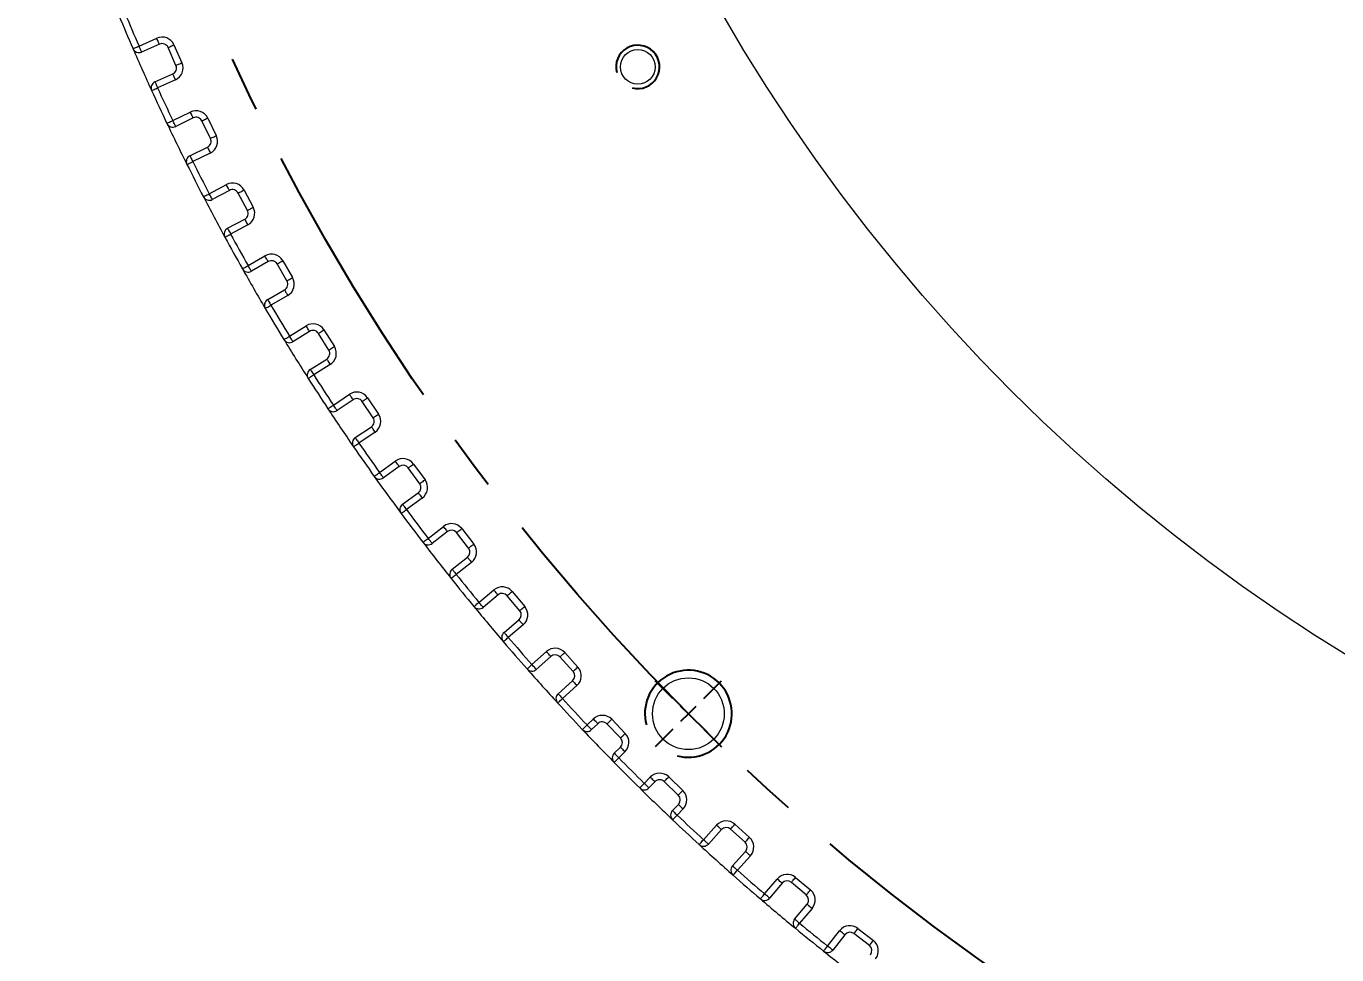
# Model space of a CAD drawing. Header units: millimetres. Extents: x 37 to 851, y 144 to 480.
# Drawn here: x 599 to 659.3, y 234.9 to 277.6 of the extents above; entities that cross this region are included whole.
import ezdxf

# ---------------------------------------------------------------- set-up
doc = ezdxf.new("R2010")
doc.units = ezdxf.units.MM
doc.linetypes.add('CENTERX2', pattern=[20.32, 12.7, -2.54, 2.54, -2.54])
doc.layers.add('FORMAT', color=7, linetype='Continuous')
doc.styles.add('SLDTEXTSTYLE0', font='TXT', dxfattribs={"width": 0.7, "bigfont": 'bigfont'})
doc.dimstyles.new('SLDDIMSTYLE4', dxfattribs={"dimtxt": 3.031684, "dimasz": 3.302, "dimexe": 0, "dimexo": 0.0625, "dimgap": 0.757921, "dimtad": 1, "dimdec": 1, "dimrnd": 1e-09, "dimzin": 12, "dimdsep": 46, "dimtxsty": 'SLDTEXTSTYLE0', "dimblk1": 'NONE', "dimblk2": 'OPEN30', "dimsah": 1, "dimcen": 0, "dimadec": 0, "dimazin": 3, "dimtfac": 1, "dimtdec": 1, "dimtmove": 0, "dimatfit": 3, "dimldrblk": 'NONE', "dimfxl": 1, "dimfrac": 2, "dimtolj": 1, "dimtzin": 12, "dimarcsym": 0})

# ---------------------------------------------------------------- blocks, each defined once
blk = doc.blocks.new('_OPEN30')
at = {"color": 0, "linetype": 'ByBlock', "lineweight": -2}
for p, q in [((-1, 0.267949), (0, 0)), ((0, 0), (-1, -0.267949)), ((0, 0), (-1, 0))]:
    blk.add_line(p, q, dxfattribs=at)
blk = doc.blocks.new('*D12')
at = {"layer": 'FORMAT'}
for q in [(601.281, 401.808), (783.884, 254.165)]:
    blk.add_line((622.14, 384.943), q, dxfattribs=at)
at = {"layer": 'FORMAT', "xscale": 3.302, "yscale": 3.302, "rotation": 321.0429598271}
blk.add_blockref('_OPEN30', (622.14, 384.943, 0.1), dxfattribs=at)
at = {"layer": 'FORMAT', "char_height": 2.6458, "attachment_point": 1, "rotation": 321.04296, "style": 'SLDTEXTSTYLE0'}
for s, insert in [('%%c', (603.425, 404.46, 0.1)), ('208', (606.031, 402.353, 0.1))]:
    blk.add_mtext(s, dxfattribs=dict(at, insert=insert))
blk = doc.blocks.new('_NONE')
blk = doc.blocks.new('SW_CENTERMARKSYMBOL_4')
at = {"layer": 'FORMAT', "color": 0}
for p, q in [((-0.707, 0.707), (-1.52, 1.52)), ((0.707, 0.707), (1.52, 1.52)), ((0, 0), (-0.354, 0.354)), ((0, 0), (-0.354, -0.354)), ((0, 0), (0.354, 0.354)), ((0, 0), (0.354, -0.354)), ((-0.707, -0.707), (-1.52, -1.52)), ((0.707, -0.707), (1.52, -1.52))]:
    blk.add_line(p, q, dxfattribs=at)

msp = doc.modelspace()

# ---------------------------------------------------------------- linework, layer by layer
at = {"color": 7, "linetype": 'Continuous', "lineweight": 15}
for p, q in [((604.20099, 276.70964), (605.01851, 277.07362)), ((605.14054, 276.79956), (604.32302, 276.43558)), ((605.81069, 276.76953), (606.17675, 275.94734)), ((605.90268, 275.82532), (605.53662, 276.64751)), ((604.93313, 275.06526), (605.75064, 275.42924)), ((605.87266, 275.15518), (605.05514, 274.79119)), ((605.75643, 273.28727), (606.56075, 273.67957)), ((606.69226, 273.40993), (605.88795, 273.01764)), ((607.48794, 272.46289), (607.09341, 273.2718)), ((607.36304, 273.40331), (607.75758, 272.5944)), ((606.5455, 271.66945), (607.34982, 272.06174)), ((607.48133, 271.7921), (606.67701, 271.39981)), ((607.43036, 269.92128), (608.22049, 270.3414)), ((608.36133, 270.07652), (607.5712, 269.6564)), ((609.18958, 269.15782), (608.76706, 269.95248)), ((609.03194, 270.09332), (609.45447, 269.29866)), ((608.27541, 268.33197), (609.06554, 268.7521)), ((609.20638, 268.48721), (608.41625, 268.06709)), ((609.22074, 266.61576), (609.99573, 267.0632)), ((610.14573, 266.80339), (609.37074, 266.35595)), ((611.00554, 265.91416), (610.55554, 266.69358)), ((610.81534, 266.84358), (611.26534, 266.06416)), ((610.12073, 265.05691), (610.89573, 265.50435)), ((611.04573, 265.24454), (610.27074, 264.7971)), ((611.12539, 263.37473), (611.88429, 263.84895)), ((612.04327, 263.59453), (611.28437, 263.12032)), ((612.93358, 262.73585), (612.45666, 263.49909)), ((612.71107, 263.65807), (613.188, 262.89482)), ((612.07924, 261.84824), (612.83815, 262.32246)), ((612.99712, 262.06804), (612.23822, 261.59383)), ((613.14198, 260.20215), (613.88387, 260.70256)), ((614.71681, 260.54065), (615.22009, 259.79452)), ((614.05163, 260.45385), (613.30975, 259.95344)), ((614.97138, 259.62676), (614.4681, 260.37289)), ((614.14853, 258.70988), (614.89042, 259.21029)), ((615.05818, 258.96158), (614.31629, 258.46117)), ((615.26808, 257.10187), (615.99205, 257.62787)), ((616.83013, 257.49513), (617.35914, 256.76702)), ((616.16839, 257.38517), (615.44441, 256.85917)), ((617.11643, 256.59068), (616.58743, 257.3188)), ((616.32609, 255.64564), (617.05006, 256.17164)), ((617.2264, 255.92894), (616.50242, 255.40294)), ((617.50107, 254.07769), (618.20625, 254.62864)), ((619.04845, 254.52523), (619.60254, 253.81602)), ((618.39095, 254.39223), (617.68577, 253.84129)), ((619.36614, 253.63132), (618.81205, 254.34053)), ((618.60926, 252.65927), (619.31444, 253.21022)), ((619.49914, 252.97381), (618.79396, 252.42287)), ((619.83825, 251.13328), (620.52376, 251.7085)), ((620.71661, 251.47869), (620.03109, 250.90347)), ((621.71776, 250.75227), (621.13926, 251.44171)), ((621.36907, 251.63455), (621.94758, 250.94511)), ((620.99527, 249.7544), (621.68079, 250.32962)), ((621.87362, 250.0998), (621.1881, 249.52459)), ((622.27676, 248.27223), (622.94179, 248.87102)), ((623.14252, 248.64808), (622.4775, 248.04929)), ((624.16842, 247.95705), (623.56621, 248.62588)), ((623.78915, 248.82661), (624.39137, 248.15779)), ((623.4812, 246.93457), (624.14622, 247.53336)), ((624.34696, 247.31042), (623.68193, 246.71163)), ((624.81364, 245.49803), (625.09769, 245.77234)), ((625.30609, 245.55653), (625.02203, 245.28222)), ((626.35548, 244.90172), (625.73029, 245.54913)), ((625.94609, 245.75752), (626.57128, 245.11012)), ((626.06402, 244.20321), (626.34808, 244.47752)), ((626.55647, 244.26172), (626.27242, 243.98741)), ((627.44579, 242.81405), (627.72009, 243.0981)), ((628.56849, 243.11291), (629.21589, 242.48772)), ((627.93589, 242.88971), (627.66158, 242.60565)), ((629.0075, 242.27192), (628.36009, 242.89711)), ((628.74059, 241.56366), (629.0149, 241.84772)), ((629.23071, 241.63932), (628.9564, 241.35527)), ((630.17, 240.22356), (630.76879, 240.88859)), ((630.99173, 240.68785), (630.39294, 240.02283)), ((632.08425, 240.10784), (631.41542, 240.71005)), ((631.61616, 240.933), (632.28498, 240.33078)), ((631.50766, 239.01913), (632.10645, 239.68415)), ((632.3294, 239.48342), (631.7306, 238.81839)), ((632.98296, 237.72973), (633.55817, 238.41525)), ((633.78799, 238.22242), (633.21277, 237.5369)), ((634.90008, 237.68089), (634.21064, 238.25939)), ((634.40348, 238.48921), (635.09292, 237.9107)), ((634.36184, 236.57272), (634.93706, 237.25824)), ((635.16687, 237.06539), (634.59165, 236.37988)), ((635.88124, 235.33559), (636.43218, 236.04077)), ((636.66859, 235.85607), (636.11764, 235.15089)), ((637.7989, 235.35367), (637.08969, 235.90777)), ((637.27439, 236.14417), (637.9836, 235.59008))]:
    msp.add_line(p, q, dxfattribs=at)
at = {"color": 7, "linetype": 'Continuous', "lineweight": 15, "flags": 128}
for points in [[(605.14054, 276.79956), (605.13819, 276.80482), (605.13124, 276.82042), (605.11997, 276.84575), (605.10479, 276.87983), (605.0863, 276.92136), (605.06521, 276.96874), (605.04231, 277.02015), (605.01851, 277.07362)], [(605.53662, 276.64751), (605.54188, 276.64986), (605.55748, 276.6568), (605.58281, 276.66808), (605.61689, 276.68325), (605.65842, 276.70174), (605.7058, 276.72284), (605.75721, 276.74573), (605.81069, 276.76953)], [(603.92576, 276.59029), (603.93105, 276.59259), (603.94671, 276.59938), (603.97214, 276.61041), (604.00637, 276.62525), (604.04808, 276.64334), (604.09567, 276.66397), (604.1473, 276.68636), (604.20099, 276.70964)], [(604.32302, 276.43558), (604.32067, 276.44084), (604.31373, 276.45644), (604.30246, 276.48176), (604.28728, 276.51584), (604.26879, 276.55738), (604.24769, 276.60476), (604.2248, 276.65617), (604.20099, 276.70964)], [(605.90268, 275.82532), (605.90794, 275.82767), (605.92355, 275.83461), (605.94887, 275.84589), (605.98295, 275.86106), (606.02449, 275.87955), (606.07187, 275.90065), (606.12327, 275.92354), (606.17675, 275.94734)], [(604.93313, 275.06526), (604.93547, 275.05999), (604.94241, 275.0444), (604.95369, 275.01907), (604.96887, 274.98499), (604.98735, 274.94346), (605.00845, 274.89607), (605.03134, 274.84466), (605.05514, 274.79119)], [(605.75064, 275.42924), (605.75298, 275.42397), (605.75992, 275.40838), (605.7712, 275.38305), (605.78638, 275.34896), (605.80487, 275.30744), (605.82597, 275.26005), (605.84885, 275.20864), (605.87266, 275.15518)], [(604.78228, 274.66651), (604.78753, 274.6689), (604.80305, 274.676), (604.82827, 274.68752), (604.8622, 274.70303), (604.90355, 274.72192), (604.95072, 274.74348), (605.00191, 274.76687), (605.05514, 274.79119)], [(605.48553, 273.1584), (605.49073, 273.16087), (605.50615, 273.16821), (605.53118, 273.18012), (605.56488, 273.19615), (605.60593, 273.21568), (605.65276, 273.23796), (605.70358, 273.26213), (605.75643, 273.28727)], [(605.88795, 273.01764), (605.88541, 273.02282), (605.87793, 273.03816), (605.86578, 273.06308), (605.84943, 273.09661), (605.8295, 273.13747), (605.80676, 273.18409), (605.78209, 273.23467), (605.75643, 273.28727)], [(606.69226, 273.40993), (606.68973, 273.41511), (606.68225, 273.43045), (606.67009, 273.45537), (606.65374, 273.4889), (606.63381, 273.52976), (606.61107, 273.57638), (606.5864, 273.62696), (606.56075, 273.67957)], [(607.09341, 273.2718), (607.09859, 273.27433), (607.11393, 273.28181), (607.13885, 273.29396), (607.17238, 273.31032), (607.21324, 273.33025), (607.25986, 273.35298), (607.31044, 273.37766), (607.36304, 273.40331)], [(607.48794, 272.46289), (607.49312, 272.46541), (607.50846, 272.4729), (607.53339, 272.48505), (607.56692, 272.50141), (607.60778, 272.52134), (607.65439, 272.54407), (607.70497, 272.56874), (607.75758, 272.5944)], [(607.34982, 272.06174), (607.35234, 272.05656), (607.35982, 272.04121), (607.37198, 272.01629), (607.38833, 271.98276), (607.40826, 271.9419), (607.431, 271.89529), (607.45567, 271.8447), (607.48133, 271.7921)], [(606.40867, 271.26567), (606.41382, 271.26825), (606.4291, 271.27589), (606.45389, 271.28828), (606.48726, 271.30496), (606.52793, 271.32529), (606.57432, 271.34848), (606.62466, 271.37364), (606.67701, 271.39981)], [(606.5455, 271.66945), (606.54802, 271.66427), (606.55551, 271.64892), (606.56766, 271.624), (606.58402, 271.59047), (606.60395, 271.54961), (606.62669, 271.50299), (606.65136, 271.45241), (606.67701, 271.39981)], [(608.36133, 270.07652), (608.35863, 270.08161), (608.35061, 270.09668), (608.3376, 270.12116), (608.32009, 270.1541), (608.29874, 270.19424), (608.27439, 270.24003), (608.24797, 270.28973), (608.22049, 270.3414)], [(607.16411, 269.78303), (607.16923, 269.78569), (607.18438, 269.79355), (607.20899, 269.80633), (607.2421, 269.82352), (607.28244, 269.84447), (607.32847, 269.86837), (607.37842, 269.89431), (607.43036, 269.92128)], [(607.5712, 269.6564), (607.56849, 269.66149), (607.56048, 269.67656), (607.54747, 269.70104), (607.52995, 269.73398), (607.50861, 269.77412), (607.48426, 269.81992), (607.45784, 269.8696), (607.43036, 269.92128)], [(608.76706, 269.95248), (608.77215, 269.95518), (608.78722, 269.9632), (608.8117, 269.97621), (608.84464, 269.99373), (608.88478, 270.01507), (608.93058, 270.03942), (608.98027, 270.06584), (609.03194, 270.09332)], [(609.18958, 269.15782), (609.19467, 269.16053), (609.20974, 269.16854), (609.23423, 269.18156), (609.26717, 269.19907), (609.30731, 269.22042), (609.3531, 269.24477), (609.4028, 269.27119), (609.45447, 269.29866)], [(608.27541, 268.33197), (608.27812, 268.32689), (608.28613, 268.31181), (608.29914, 268.28733), (608.31666, 268.25439), (608.338, 268.21425), (608.36235, 268.16846), (608.38877, 268.11877), (608.41625, 268.06709)], [(609.06554, 268.7521), (609.06825, 268.74701), (609.07626, 268.73193), (609.08928, 268.70745), (609.10679, 268.67451), (609.12814, 268.63437), (609.15249, 268.58858), (609.17891, 268.53889), (609.20638, 268.48721)], [(608.15275, 267.92368), (608.15781, 267.92643), (608.17281, 267.93459), (608.19716, 267.94784), (608.22993, 267.96568), (608.26986, 267.98741), (608.31541, 268.01221), (608.36484, 268.03911), (608.41625, 268.06709)], [(608.95948, 266.4683), (608.9645, 266.47113), (608.97936, 266.47952), (609.00351, 266.49315), (609.036, 266.51148), (609.07559, 266.53383), (609.12076, 266.55932), (609.16977, 266.58699), (609.22074, 266.61576)], [(609.37074, 266.35595), (609.36785, 266.36094), (609.35932, 266.37572), (609.34546, 266.39973), (609.3268, 266.43204), (609.30408, 266.47142), (609.27814, 266.51633), (609.25, 266.56507), (609.22074, 266.61576)], [(610.14573, 266.80339), (610.14285, 266.80838), (610.13431, 266.82316), (610.12045, 266.84717), (610.10179, 266.87948), (610.07906, 266.91886), (610.05313, 266.96377), (610.02499, 267.01251), (609.99573, 267.0632)], [(610.55554, 266.69358), (610.56053, 266.69646), (610.57531, 266.705), (610.59932, 266.71886), (610.63163, 266.73752), (610.671, 266.76024), (610.71592, 266.78618), (610.76466, 266.81432), (610.81534, 266.84358)], [(611.00554, 265.91416), (611.01053, 265.91704), (611.02531, 265.92558), (611.04932, 265.93944), (611.08163, 265.95809), (611.121, 265.98082), (611.16592, 266.00676), (611.21466, 266.0349), (611.26534, 266.06416)], [(610.89573, 265.50435), (610.89861, 265.49936), (610.90714, 265.48457), (610.92101, 265.46057), (610.93966, 265.42826), (610.96239, 265.38888), (610.98832, 265.34397), (611.01647, 265.29523), (611.04573, 265.24454)], [(610.0124, 264.64458), (610.01737, 264.64751), (610.03207, 264.65619), (610.05594, 264.67028), (610.08807, 264.68925), (610.12722, 264.71236), (610.17188, 264.73873), (610.22034, 264.76735), (610.27074, 264.7971)], [(610.12073, 265.05691), (610.12362, 265.05192), (610.13216, 265.03713), (610.14601, 265.01312), (610.16467, 264.98082), (610.1874, 264.94145), (610.21334, 264.89653), (610.24147, 264.84779), (610.27074, 264.7971)], [(612.04327, 263.59453), (612.04021, 263.59942), (612.03116, 263.61389), (612.01647, 263.6374), (611.9967, 263.66904), (611.97261, 263.7076), (611.94513, 263.75158), (611.9153, 263.79931), (611.88429, 263.84895)], [(612.45666, 263.49909), (612.46154, 263.50215), (612.47602, 263.51119), (612.49953, 263.52588), (612.53117, 263.54565), (612.56973, 263.56974), (612.61371, 263.59723), (612.66143, 263.62705), (612.71107, 263.65807)], [(610.86944, 263.21824), (610.87435, 263.22125), (610.88892, 263.23015), (610.91257, 263.24461), (610.9444, 263.26407), (610.98318, 263.28779), (611.02744, 263.31484), (611.07545, 263.3442), (611.12539, 263.37473)], [(611.28437, 263.12032), (611.28131, 263.1252), (611.27226, 263.13968), (611.25757, 263.16319), (611.2378, 263.19483), (611.21371, 263.23338), (611.18623, 263.27737), (611.1564, 263.32509), (611.12539, 263.37473)], [(612.93358, 262.73585), (612.93847, 262.7389), (612.95295, 262.74795), (612.97646, 262.76264), (613.0081, 262.78241), (613.04665, 262.8065), (613.09064, 262.83399), (613.13836, 262.86381), (613.188, 262.89482)], [(612.83815, 262.32246), (612.8412, 262.31757), (612.85025, 262.30309), (612.86494, 262.27958), (612.88471, 262.24794), (612.9088, 262.20939), (612.93628, 262.1654), (612.9661, 262.11768), (612.99712, 262.06804)], [(612.07924, 261.84824), (612.08229, 261.84335), (612.09135, 261.82888), (612.10603, 261.80537), (612.1258, 261.77373), (612.14989, 261.73517), (612.17738, 261.69119), (612.2072, 261.64346), (612.23822, 261.59383)], [(611.98536, 261.43238), (611.99023, 261.43548), (612.00461, 261.44467), (612.02798, 261.45959), (612.05942, 261.47966), (612.09774, 261.50413), (612.14146, 261.53205), (612.18889, 261.56233), (612.23822, 261.59383)], [(614.05163, 260.45385), (614.04841, 260.45863), (614.03886, 260.47278), (614.02336, 260.49576), (614.0025, 260.52669), (613.97708, 260.56438), (613.94808, 260.60738), (613.9166, 260.65404), (613.88387, 260.70256)], [(614.4681, 260.37289), (614.47288, 260.37612), (614.48704, 260.38566), (614.51002, 260.40117), (614.54095, 260.42203), (614.57864, 260.44745), (614.62164, 260.47645), (614.66829, 260.50792), (614.71681, 260.54065)], [(612.89165, 260.03682), (612.89646, 260.04), (612.91071, 260.04941), (612.93384, 260.06468), (612.96497, 260.08524), (613.00291, 260.1103), (613.04619, 260.13888), (613.09315, 260.16989), (613.14198, 260.20215)], [(613.30975, 259.95344), (613.30652, 259.95821), (613.29698, 259.97237), (613.28147, 259.99535), (613.26061, 260.02628), (613.23519, 260.06397), (613.20618, 260.10697), (613.17471, 260.15362), (613.14198, 260.20215)], [(614.97138, 259.62676), (614.97616, 259.62998), (614.99031, 259.63953), (615.01329, 259.65503), (615.04422, 259.67589), (615.08191, 259.70132), (615.12491, 259.73032), (615.17156, 259.76179), (615.22009, 259.79452)], [(614.14853, 258.70988), (614.15176, 258.7051), (614.1613, 258.69095), (614.17681, 258.66796), (614.19767, 258.63703), (614.22309, 258.59934), (614.25209, 258.55634), (614.28356, 258.50969), (614.31629, 258.46117)], [(614.89042, 259.21029), (614.89364, 259.20551), (614.90319, 259.19136), (614.91869, 259.16838), (614.93956, 259.13744), (614.96498, 259.09976), (614.99398, 259.05676), (615.02545, 259.0101), (615.05818, 258.96158)], [(614.06923, 258.29099), (614.07398, 258.29426), (614.08803, 258.30395), (614.11086, 258.31967), (614.14159, 258.34084), (614.17903, 258.36662), (614.22174, 258.39604), (614.26809, 258.42797), (614.31629, 258.46117)], [(616.16839, 257.38517), (616.165, 257.38983), (616.15497, 257.40364), (616.13867, 257.42607), (616.11674, 257.45625), (616.09002, 257.49303), (616.05953, 257.535), (616.02645, 257.58052), (615.99205, 257.62787)], [(616.58743, 257.3188), (616.59209, 257.32219), (616.60591, 257.33222), (616.62833, 257.34851), (616.65851, 257.37045), (616.69529, 257.39717), (616.73725, 257.42765), (616.78278, 257.46073), (616.83013, 257.49513)], [(615.02366, 256.92791), (615.02836, 256.93126), (615.04227, 256.94116), (615.06486, 256.95723), (615.09525, 256.97887), (615.13229, 257.00523), (615.17454, 257.0353), (615.2204, 257.06794), (615.26808, 257.10187)], [(615.44441, 256.85917), (615.44102, 256.86384), (615.43099, 256.87764), (615.41469, 256.90008), (615.39277, 256.93026), (615.36605, 256.96703), (615.33556, 257.009), (615.30248, 257.05453), (615.26808, 257.10187)], [(617.11643, 256.59068), (617.1211, 256.59407), (617.13491, 256.60411), (617.15734, 256.6204), (617.18752, 256.64233), (617.2243, 256.66906), (617.26626, 256.69954), (617.31179, 256.73262), (617.35914, 256.76702)], [(616.32609, 255.64564), (616.32948, 255.64098), (616.33951, 255.62717), (616.35581, 255.60474), (616.37774, 255.57456), (616.40446, 255.53778), (616.43494, 255.49582), (616.46803, 255.45029), (616.50242, 255.40294)], [(617.05006, 256.17164), (617.05345, 256.16698), (617.06349, 256.15317), (617.07979, 256.13074), (617.10171, 256.10055), (617.12844, 256.06378), (617.15892, 256.02182), (617.192, 255.97629), (617.2264, 255.92894)], [(616.26145, 255.22425), (616.26608, 255.22768), (616.27979, 255.23785), (616.30206, 255.25436), (616.33203, 255.27659), (616.36855, 255.30366), (616.41021, 255.33456), (616.45541, 255.36808), (616.50242, 255.40294)], [(618.39095, 254.39223), (618.3874, 254.39678), (618.37689, 254.41023), (618.35982, 254.43207), (618.33685, 254.46147), (618.30886, 254.4973), (618.27693, 254.53817), (618.24228, 254.58251), (618.20625, 254.62864)], [(618.81205, 254.34053), (618.81659, 254.34408), (618.83005, 254.35458), (618.85189, 254.37165), (618.88129, 254.39462), (618.91711, 254.42262), (618.95799, 254.45455), (619.00233, 254.48919), (619.04845, 254.52523)], [(617.26288, 253.89531), (617.26746, 253.89881), (617.28101, 253.90919), (617.30302, 253.92604), (617.33264, 253.94873), (617.36874, 253.97636), (617.40992, 254.00789), (617.4546, 254.04211), (617.50107, 254.07769)], [(617.68577, 253.84129), (617.68222, 253.84583), (617.67171, 253.85929), (617.65464, 253.88113), (617.63167, 253.91053), (617.60369, 253.94635), (617.57175, 253.98723), (617.5371, 254.03157), (617.50107, 254.07769)], [(619.36614, 253.63132), (619.37068, 253.63487), (619.38414, 253.64538), (619.40598, 253.66245), (619.43538, 253.68542), (619.47121, 253.7134), (619.51208, 253.74534), (619.55643, 253.77998), (619.60254, 253.81602)], [(618.60926, 252.65927), (618.61281, 252.65473), (618.62332, 252.64128), (618.64039, 252.61943), (618.66336, 252.59003), (618.69135, 252.55421), (618.72328, 252.51334), (618.75793, 252.46899), (618.79396, 252.42287)], [(619.31444, 253.21022), (619.31798, 253.20568), (619.3285, 253.19222), (619.34557, 253.17037), (619.36854, 253.14097), (619.39652, 253.10515), (619.42845, 253.06428), (619.46311, 253.01993), (619.49914, 252.97381)], [(618.55937, 252.23588), (618.56387, 252.23947), (618.57723, 252.25011), (618.59891, 252.26739), (618.62808, 252.29065), (618.66363, 252.31898), (618.70418, 252.35131), (618.74819, 252.38639), (618.79396, 252.42287)], [(620.71661, 251.47869), (620.7129, 251.4831), (620.70192, 251.49618), (620.68411, 251.51742), (620.66012, 251.546), (620.6309, 251.58082), (620.59756, 251.62056), (620.56139, 251.66367), (620.52376, 251.7085)], [(621.13926, 251.44171), (621.14367, 251.44542), (621.15675, 251.45639), (621.17798, 251.47421), (621.20656, 251.49819), (621.24139, 251.52741), (621.28112, 251.56075), (621.32423, 251.59692), (621.36907, 251.63455)], [(619.60657, 250.9427), (619.61102, 250.94635), (619.6242, 250.9572), (619.64561, 250.97482), (619.67443, 250.99852), (619.70953, 251.02739), (619.74959, 251.06035), (619.79305, 251.0961), (619.83825, 251.13328)], [(620.03109, 250.90347), (620.02738, 250.90789), (620.01641, 250.92096), (619.99859, 250.9422), (619.9746, 250.97078), (619.94538, 251.0056), (619.91204, 251.04533), (619.87587, 251.08844), (619.83825, 251.13328)], [(621.71776, 250.75227), (621.72217, 250.75598), (621.73526, 250.76695), (621.75649, 250.78477), (621.78507, 250.80875), (621.8199, 250.83797), (621.85963, 250.87131), (621.90274, 250.90748), (621.94758, 250.94511)], [(621.68079, 250.32962), (621.68449, 250.32521), (621.69546, 250.31212), (621.71329, 250.29089), (621.73726, 250.26231), (621.76649, 250.22748), (621.79982, 250.18775), (621.836, 250.14464), (621.87362, 250.0998)], [(620.99527, 249.7544), (620.99897, 249.74998), (621.00994, 249.73691), (621.02777, 249.71567), (621.05175, 249.68709), (621.08097, 249.65226), (621.1143, 249.61254), (621.15048, 249.56942), (621.1881, 249.52459)], [(620.96018, 249.32952), (620.96456, 249.33327), (620.97753, 249.34437), (620.99859, 249.3624), (621.02694, 249.38666), (621.06147, 249.41621), (621.10088, 249.44994), (621.14364, 249.48653), (621.1881, 249.52459)], [(623.14252, 248.64808), (623.13867, 248.65236), (623.12724, 248.66505), (623.1087, 248.68565), (623.08373, 248.71338), (623.05331, 248.74717), (623.01861, 248.78571), (622.98095, 248.82753), (622.94179, 248.87102)], [(623.56621, 248.62588), (623.57049, 248.62973), (623.58318, 248.64116), (623.60378, 248.6597), (623.63151, 248.68467), (623.66529, 248.71509), (623.70384, 248.7498), (623.74566, 248.78745), (623.78915, 248.82661)], [(622.05187, 248.07368), (622.05619, 248.07749), (622.06899, 248.08879), (622.08977, 248.10714), (622.11774, 248.13183), (622.15182, 248.16192), (622.1907, 248.19625), (622.23289, 248.23349), (622.27676, 248.27223)], [(622.4775, 248.04929), (622.47364, 248.05357), (622.46222, 248.06626), (622.44367, 248.08686), (622.41871, 248.11459), (622.38829, 248.14837), (622.35358, 248.18691), (622.31592, 248.22874), (622.27676, 248.27223)], [(624.16842, 247.95705), (624.17271, 247.96091), (624.1854, 247.97233), (624.206, 247.99088), (624.23372, 248.01584), (624.26751, 248.04626), (624.30605, 248.08096), (624.34788, 248.11862), (624.39137, 248.15779)], [(624.14622, 247.53336), (624.15008, 247.52908), (624.1615, 247.51639), (624.18005, 247.49579), (624.20501, 247.46807), (624.23543, 247.43428), (624.27014, 247.39573), (624.3078, 247.35391), (624.34696, 247.31042)], [(623.46096, 246.50872), (623.4652, 246.51263), (623.47778, 246.52417), (623.4982, 246.54292), (623.52568, 246.56815), (623.55917, 246.5989), (623.59737, 246.63398), (623.63882, 246.67205), (623.68193, 246.71163)], [(623.4812, 246.93457), (623.48505, 246.93029), (623.49648, 246.9176), (623.51502, 246.897), (623.53999, 246.86927), (623.57041, 246.83549), (623.60512, 246.79695), (623.64277, 246.75512), (623.68193, 246.71163)], [(624.59581, 245.29174), (624.6, 245.29571), (624.61239, 245.30744), (624.63252, 245.32651), (624.65961, 245.35216), (624.69262, 245.38342), (624.73028, 245.41909), (624.77114, 245.45778), (624.81364, 245.49803)], [(625.02203, 245.28222), (625.01803, 245.28637), (625.00617, 245.29865), (624.98691, 245.3186), (624.96099, 245.34543), (624.92941, 245.37813), (624.89339, 245.41545), (624.85429, 245.45592), (624.81364, 245.49803)], [(625.30609, 245.55653), (625.30208, 245.56068), (625.29022, 245.57296), (625.27097, 245.5929), (625.24505, 245.61974), (625.21347, 245.65244), (625.17744, 245.68975), (625.13835, 245.73023), (625.09769, 245.77234)], [(625.73029, 245.54913), (625.73443, 245.55313), (625.74671, 245.56499), (625.76666, 245.58425), (625.79349, 245.61017), (625.82619, 245.64175), (625.86351, 245.67777), (625.90398, 245.71687), (625.94609, 245.75752)], [(626.35548, 244.90172), (626.35962, 244.90573), (626.3719, 244.91758), (626.39185, 244.93684), (626.41869, 244.96276), (626.45139, 244.99434), (626.4887, 245.03037), (626.52918, 245.06946), (626.57128, 245.11012)], [(626.06402, 244.20321), (626.06802, 244.19907), (626.07989, 244.18678), (626.09915, 244.16685), (626.12506, 244.14001), (626.15664, 244.10731), (626.19266, 244.07), (626.23176, 244.02951), (626.27242, 243.98741)], [(626.34808, 244.47752), (626.35208, 244.47338), (626.36394, 244.46109), (626.3832, 244.44116), (626.40911, 244.41432), (626.44069, 244.38161), (626.47672, 244.3443), (626.51582, 244.30382), (626.55647, 244.26172)], [(626.05866, 243.77692), (626.06276, 243.78097), (626.07493, 243.79295), (626.09468, 243.81239), (626.12127, 243.83857), (626.15366, 243.87047), (626.19062, 243.90686), (626.23071, 243.94635), (626.27242, 243.98741)], [(627.93589, 242.88971), (627.93175, 242.89371), (627.91946, 242.90557), (627.89953, 242.92483), (627.87269, 242.95074), (627.83998, 242.98232), (627.80268, 243.01835), (627.76219, 243.05745), (627.72009, 243.0981)], [(628.36009, 242.89711), (628.3641, 242.90125), (628.37595, 242.91353), (628.39521, 242.93348), (628.42113, 242.96031), (628.45271, 242.99302), (628.48874, 243.03033), (628.52783, 243.07081), (628.56849, 243.11291)], [(627.23529, 242.60029), (627.23934, 242.60439), (627.25132, 242.61656), (627.27076, 242.63631), (627.29695, 242.6629), (627.32884, 242.69529), (627.36523, 242.73225), (627.40472, 242.77234), (627.44579, 242.81405)], [(627.66158, 242.60565), (627.65744, 242.60965), (627.64516, 242.62151), (627.62522, 242.64077), (627.59838, 242.66669), (627.56568, 242.69827), (627.52837, 242.73429), (627.48788, 242.77339), (627.44579, 242.81405)], [(629.0075, 242.27192), (629.0115, 242.27606), (629.02336, 242.28834), (629.04262, 242.30828), (629.06854, 242.33512), (629.10012, 242.36782), (629.13614, 242.40513), (629.17524, 242.44561), (629.21589, 242.48772)], [(629.0149, 241.84772), (629.01905, 241.84371), (629.03133, 241.83185), (629.05127, 241.8126), (629.07811, 241.78668), (629.11081, 241.7551), (629.14812, 241.71907), (629.1886, 241.67998), (629.23071, 241.63932)], [(628.74059, 241.56366), (628.74474, 241.55966), (628.75702, 241.5478), (628.77697, 241.52854), (628.8038, 241.50262), (628.8365, 241.47104), (628.87382, 241.43502), (628.91429, 241.39592), (628.9564, 241.35527)], [(628.75011, 241.13744), (628.75408, 241.14163), (628.76581, 241.15402), (628.78488, 241.17415), (628.81053, 241.20124), (628.84179, 241.23425), (628.87746, 241.27191), (628.91615, 241.31277), (628.9564, 241.35527)], [(630.99173, 240.68785), (630.98745, 240.69171), (630.97476, 240.70313), (630.95416, 240.72168), (630.92644, 240.74664), (630.89265, 240.77706), (630.85411, 240.81177), (630.81229, 240.84943), (630.76879, 240.88859)], [(631.41542, 240.71005), (631.41928, 240.71434), (631.4307, 240.72703), (631.44925, 240.74763), (631.47421, 240.77535), (631.50463, 240.80914), (631.53934, 240.84768), (631.57699, 240.88951), (631.61616, 240.933)], [(629.96709, 240.00259), (629.971, 240.00683), (629.98254, 240.01941), (630.00129, 240.03983), (630.02652, 240.06731), (630.05727, 240.1008), (630.09235, 240.139), (630.13042, 240.18045), (630.17, 240.22356)], [(630.39294, 240.02283), (630.38866, 240.02668), (630.37597, 240.03811), (630.35537, 240.05665), (630.32764, 240.08162), (630.29386, 240.11204), (630.25532, 240.14674), (630.21349, 240.1844), (630.17, 240.22356)], [(632.08425, 240.10784), (632.0881, 240.11212), (632.09953, 240.12481), (632.11807, 240.14541), (632.14304, 240.17313), (632.17346, 240.20692), (632.20817, 240.24546), (632.24582, 240.28729), (632.28498, 240.33078)], [(632.10645, 239.68415), (632.11074, 239.6803), (632.12342, 239.66887), (632.14402, 239.65033), (632.17175, 239.62536), (632.20554, 239.59494), (632.24408, 239.56024), (632.2859, 239.52258), (632.3294, 239.48342)], [(631.50766, 239.01913), (631.51194, 239.01527), (631.52463, 239.00385), (631.54523, 238.9853), (631.57296, 238.96034), (631.60674, 238.92992), (631.64528, 238.89521), (631.68711, 238.85755), (631.7306, 238.81839)], [(631.53205, 238.5935), (631.53586, 238.59782), (631.54716, 238.61062), (631.56551, 238.6314), (631.5902, 238.65937), (631.62029, 238.69345), (631.65462, 238.73233), (631.69186, 238.77452), (631.7306, 238.81839)], [(633.78799, 238.22242), (633.78358, 238.22612), (633.77049, 238.23709), (633.74926, 238.25492), (633.72068, 238.27889), (633.68586, 238.30812), (633.64612, 238.34145), (633.60301, 238.37763), (633.55817, 238.41525)], [(634.21064, 238.25939), (634.21435, 238.2638), (634.22532, 238.27689), (634.24314, 238.29812), (634.26712, 238.3267), (634.29634, 238.36153), (634.32968, 238.40126), (634.36585, 238.44437), (634.40348, 238.48921)], [(632.78789, 237.50181), (632.79164, 237.50619), (632.80274, 237.51916), (632.82077, 237.54022), (632.84503, 237.56857), (632.87458, 237.6031), (632.90831, 237.64251), (632.9449, 237.68527), (632.98296, 237.72973)], [(633.21277, 237.5369), (633.20835, 237.5406), (633.19528, 237.55157), (633.17405, 237.5694), (633.14546, 237.59338), (633.11063, 237.6226), (633.07091, 237.65593), (633.02779, 237.69211), (632.98296, 237.72973)], [(634.90008, 237.68089), (634.90379, 237.6853), (634.91476, 237.69838), (634.93258, 237.71961), (634.95656, 237.74819), (634.98578, 237.78302), (635.01912, 237.82275), (635.05529, 237.86586), (635.09292, 237.9107)], [(634.93706, 237.25824), (634.94147, 237.25453), (634.95455, 237.24355), (634.97579, 237.22574), (635.00437, 237.20175), (635.03919, 237.17253), (635.07893, 237.13919), (635.12204, 237.10302), (635.16687, 237.06539)], [(634.36184, 236.57272), (634.36626, 236.56901), (634.37933, 236.55804), (634.40057, 236.54022), (634.42915, 236.51623), (634.46397, 236.48701), (634.50371, 236.45367), (634.54681, 236.4175), (634.59165, 236.37988)], [(634.40107, 236.1482), (634.40472, 236.15264), (634.41557, 236.16583), (634.43319, 236.18724), (634.45689, 236.21606), (634.48576, 236.25116), (634.51872, 236.29122), (634.55447, 236.33468), (634.59165, 236.37988)], [(636.66859, 235.85607), (636.66405, 235.85961), (636.65059, 235.87013), (636.62875, 235.8872), (636.59935, 235.91017), (636.56352, 235.93815), (636.52265, 235.97008), (636.4783, 236.00474), (636.43218, 236.04077)], [(637.08969, 235.90777), (637.09324, 235.91231), (637.10375, 235.92577), (637.12082, 235.94761), (637.14379, 235.97701), (637.17177, 236.01283), (637.20371, 236.05371), (637.23835, 236.09805), (637.27439, 236.14417)], [(635.69425, 235.101), (635.69784, 235.1055), (635.70848, 235.11885), (635.72576, 235.14054), (635.74902, 235.16971), (635.77735, 235.20526), (635.80968, 235.24581), (635.84476, 235.28982), (635.88124, 235.33559)], [(636.11764, 235.15089), (636.1131, 235.15444), (636.09965, 235.16495), (636.0778, 235.18202), (636.0484, 235.20499), (636.01258, 235.23298), (635.97171, 235.26491), (635.92736, 235.29956), (635.88124, 235.33559)], [(637.7989, 235.35367), (637.80245, 235.35822), (637.81296, 235.37168), (637.83002, 235.39352), (637.85299, 235.42292), (637.88099, 235.45874), (637.91292, 235.49962), (637.94756, 235.54396), (637.9836, 235.59008)]]:
    msp.add_lwpolyline(points, dxfattribs=at)
at = {"color": 7, "linetype": 'Continuous', "lineweight": 15}
for centre, radius in [((703.01224, 319.55387), 83), ((627.14842, 275.75387), 0.8), ((629.47314, 246.01477), 1.65)]:
    msp.add_circle(centre, radius, dxfattribs=at)
for centre, radius, start, end in [((703.01224, 319.55387), 108, 202.5586028, 203.4413972), ((703.01224, 319.55387), 107.7, 202.5586028, 203.4413972), ((605.26255, 276.52549), 0.6, 24, 114), ((605.26255, 276.52549), 0.3, 24, 114), ((604.201, 276.70964), 0.3, 203.4413972, 294), ((703.01224, 319.55387), 108, 203.4413972, 204.5586028), ((605.62862, 275.7033), 0.3, 294, 24), ((605.62862, 275.7033), 0.6, 294, 24), ((605.05514, 274.79119), 0.3, 114, 204.5586028), ((703.01224, 319.55387), 108, 204.5586028, 205.4413972), ((703.01224, 319.55387), 107.7, 204.5586028, 205.4413972), ((606.82377, 273.14029), 0.6, 26, 116), ((605.75643, 273.28728), 0.3, 205.4413972, 296), ((703.01224, 319.55387), 108, 205.4413972, 206.5586028), ((606.82377, 273.14029), 0.3, 26, 116), ((607.2183, 272.33137), 0.6, 296, 26), ((607.2183, 272.33137), 0.3, 296, 26), ((606.67701, 271.39981), 0.3, 116, 206.5586028), ((703.01224, 319.55387), 107.7, 206.5586028, 207.4413972), ((703.01224, 319.55387), 108, 206.5586028, 207.4413972), ((608.50218, 269.81163), 0.6, 28, 118), ((608.50218, 269.81163), 0.3, 28, 118), ((607.43036, 269.92128), 0.3, 207.4413972, 298), ((703.01224, 319.55387), 108, 207.4413972, 208.5586028), ((608.9247, 269.01698), 0.3, 298, 28), ((608.9247, 269.01698), 0.6, 298, 28), ((608.41625, 268.06709), 0.3, 118, 208.5586028), ((703.01224, 319.55387), 108, 208.5586028, 209.4413972), ((703.01224, 319.55387), 107.7, 208.5586028, 209.4413972), ((610.29573, 266.54358), 0.6, 30, 120), ((610.29573, 266.54358), 0.3, 30, 120), ((609.22074, 266.61576), 0.3, 209.4413972, 300), ((703.01224, 319.55387), 108, 209.4413972, 210.5586028), ((610.74573, 265.76416), 0.3, 300, 30), ((610.74573, 265.76416), 0.6, 300, 30), ((610.27074, 264.7971), 0.3, 120, 210.5586028), ((703.01224, 319.55387), 107.7, 210.5586028, 211.4413972), ((703.01224, 319.55387), 108, 210.5586028, 211.4413972), ((612.20224, 263.34011), 0.6, 32, 122), ((612.20224, 263.34011), 0.3, 32, 122), ((611.12539, 263.37473), 0.3, 211.4413972, 302), ((703.01224, 319.55387), 108, 211.4413972, 212.5586028), ((612.67917, 262.57687), 0.6, 302, 32), ((612.67917, 262.57687), 0.3, 302, 32), ((612.23822, 261.59383), 0.3, 122, 212.5586028), ((703.01224, 319.55387), 108, 212.5586028, 213.4413972), ((703.01224, 319.55387), 107.7, 212.5586028, 213.4413972), ((614.21939, 260.20514), 0.6, 34, 124), ((614.21939, 260.20514), 0.3, 34, 124), ((613.14199, 260.20215), 0.3, 213.4413972, 304), ((703.01224, 319.55387), 108, 213.4413972, 214.5586028), ((614.72267, 259.459), 0.3, 304, 34), ((614.72267, 259.459), 0.6, 304, 34), ((614.31629, 258.46117), 0.3, 124, 214.5586028), ((703.01224, 319.55387), 108, 214.5586028, 215.4413972), ((703.01224, 319.55387), 107.7, 214.5586028, 215.4413972), ((616.34472, 257.14246), 0.6, 36, 126), ((615.26808, 257.10188), 0.3, 215.4413972, 306), ((703.01224, 319.55387), 108, 215.4413972, 216.5586028), ((616.34472, 257.14246), 0.3, 36, 126), ((616.87373, 256.41435), 0.3, 306, 36), ((616.87373, 256.41435), 0.6, 306, 36), ((616.50243, 255.40294), 0.3, 126, 216.5586028), ((703.01224, 319.55387), 108, 216.5586028, 217.4413972), ((703.01224, 319.55387), 107.7, 216.5586028, 217.4413972), ((618.57564, 254.15583), 0.6, 38, 128), ((618.57564, 254.15583), 0.3, 38, 128), ((617.50107, 254.07769), 0.3, 217.4413972, 308), ((703.01224, 319.55387), 108, 217.4413972, 218.5586028), ((619.12974, 253.44662), 0.3, 308, 38), ((619.12974, 253.44662), 0.6, 308, 38), ((618.79396, 252.42287), 0.3, 128, 218.5586028), ((703.01224, 319.55387), 108, 218.5586028, 219.4413972), ((703.01224, 319.55387), 107.7, 218.5586028, 219.4413972), ((620.90944, 251.24887), 0.6, 40, 130), ((620.90944, 251.24887), 0.3, 40, 130), ((619.83825, 251.13328), 0.3, 219.4413972, 310), ((703.01224, 319.55387), 108, 219.4413972, 220.5586028), ((621.48795, 250.55943), 0.6, 310, 40), ((621.48795, 250.55943), 0.3, 310, 40), ((621.1881, 249.52459), 0.3, 130, 220.5586028), ((703.01224, 319.55387), 108, 220.5586028, 221.4413972), ((703.01224, 319.55387), 107.7, 220.5586028, 221.4413972), ((623.34326, 248.42514), 0.6, 42, 132), ((623.34326, 248.42514), 0.3, 42, 132), ((622.27676, 248.27223), 0.3, 221.4413972, 312), ((703.01224, 319.55387), 108, 221.4413972, 222.5586028), ((623.94548, 247.75631), 0.3, 312, 42), ((623.94548, 247.75631), 0.6, 312, 42), ((623.68193, 246.71163), 0.3, 132, 222.5586028), ((703.01224, 319.55387), 107.7, 222.5586028, 223.4413972), ((703.01224, 319.55387), 108, 222.5586028, 223.4413972), ((625.51448, 245.34073), 0.6, 44, 134), ((625.51448, 245.34073), 0.3, 44, 134), ((624.81364, 245.49803), 0.3, 223.4413972, 314), ((703.01224, 319.55387), 108, 223.4413972, 224.5586028), ((626.13968, 244.69332), 0.3, 314, 44), ((626.13968, 244.69332), 0.6, 314, 44), ((626.27242, 243.98741), 0.3, 134, 224.5586028), ((703.01224, 319.55387), 108, 224.5586028, 225.4413972), ((703.01224, 319.55387), 107.7, 224.5586028, 225.4413972), ((628.1517, 242.68131), 0.6, 46, 136), ((628.1517, 242.68131), 0.3, 46, 136), ((627.44578, 242.81405), 0.3, 225.4413972, 316), ((703.01224, 319.55387), 108, 225.4413972, 226.5586028), ((628.7991, 242.05611), 0.6, 316, 46), ((628.7991, 242.05611), 0.3, 316, 46), ((628.9564, 241.35526), 0.3, 136, 226.5586028), ((703.01224, 319.55387), 107.7, 226.5586028, 227.4413972), ((703.01224, 319.55387), 108, 226.5586028, 227.4413972), ((631.21468, 240.48711), 0.6, 48, 138), ((631.21468, 240.48711), 0.3, 48, 138), ((630.17, 240.22356), 0.3, 227.4413972, 318), ((703.01224, 319.55387), 108, 227.4413972, 228.5586028), ((631.88351, 239.88489), 0.3, 318, 48), ((631.88351, 239.88489), 0.6, 318, 48), ((631.7306, 238.81839), 0.3, 138, 228.5586028), ((703.01224, 319.55387), 107.7, 228.5586028, 229.4413972), ((703.01224, 319.55387), 108, 228.5586028, 229.4413972), ((634.0178, 238.02958), 0.6, 50, 140), ((634.0178, 238.02958), 0.3, 50, 140), ((634.70724, 237.45107), 0.3, 320, 50), ((634.70724, 237.45107), 0.6, 320, 50), ((632.98296, 237.72973), 0.3, 229.4413972, 320), ((703.01224, 319.55387), 108, 229.4413972, 230.5586028), ((634.59165, 236.37988), 0.3, 140, 230.5586028), ((703.01224, 319.55387), 107.7, 230.5586028, 231.4413972), ((703.01224, 319.55387), 108, 230.5586028, 231.4413972), ((636.90499, 235.67137), 0.6, 52, 142), ((636.90499, 235.67137), 0.3, 52, 142), ((635.88124, 235.33559), 0.3, 231.4413972, 322), ((637.6142, 235.11727), 0.3, 322, 52), ((637.6142, 235.11727), 0.6, 322, 52), ((703.01224, 319.55387), 108, 231.4413972, 232.5586028)]:
    msp.add_arc(centre, radius, start, end, dxfattribs=at)
at = {"layer": 'FORMAT', "linetype": 'CENTERX2'}
msp.add_circle((703.01224, 319.55387), 104, dxfattribs=at)
at = {"layer": 'FORMAT'}
for centre, radius in [((627.14842, 275.75387), 1), ((629.47314, 246.01477), 2)]:
    msp.add_arc(centre, radius, 255, 195, dxfattribs=at)

# ---------------------------------------------------------------- block references
msp.add_blockref('SW_CENTERMARKSYMBOL_4', (629.47314, 246.01477), dxfattribs=at)

# ---------------------------------------------------------------- dimensions: what is measured, and where the dimension line sits
dim = msp.add_diameter_dim_2p(p1=(783.88447, 254.16517), p2=(622.14001, 384.94257), dimstyle='SLDDIMSTYLE4', dxfattribs=at)
dim.commit()
dim.dimension.update_dxf_attribs({"geometry": '*D12', "text_midpoint": (605.45345, 398.4344), "dimtype": 163})

doc.saveas('drawing.dxf')
